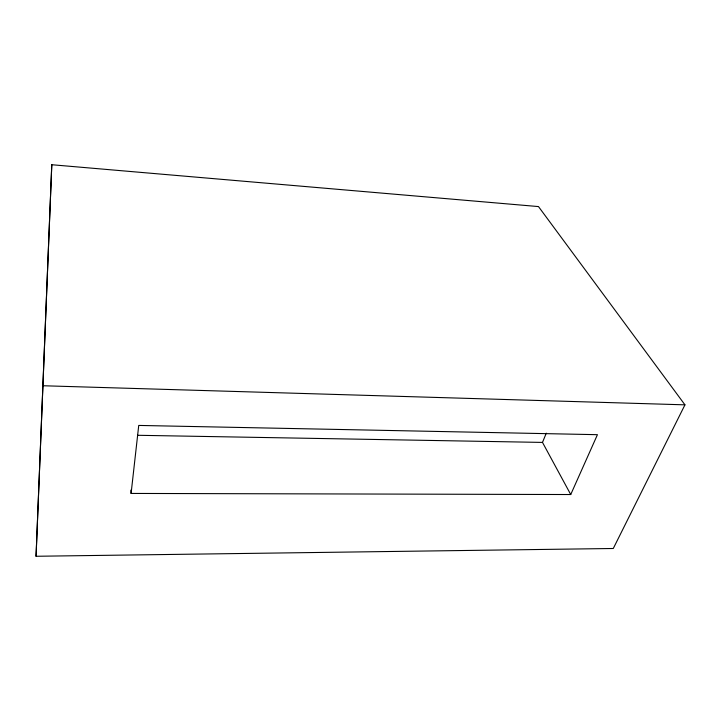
<?xml version="1.0" encoding="UTF-8"?>
<svg xmlns="http://www.w3.org/2000/svg" width="721" height="721" viewBox="0 0 721 721"><rect width="100%" height="100%" fill="white"/><g stroke="black" fill="none" stroke-linecap="round" stroke-linejoin="round"><path stroke-width="1.08" d="M36.05 556.27L51.786 164.73L538.479 206.576L684.95 404.841L613.283 548.492L36.05 556.27L51.786 164.73M131.096 493.434L138.738 425.426L597.439 434.682L570.735 494.534L131.096 493.434L130.889 490.064M570.735 494.534L542.498 442.415L546.275 433.177M137.603 435.286L542.498 442.415M43.26 385.753L684.95 404.841"/></g></svg>
